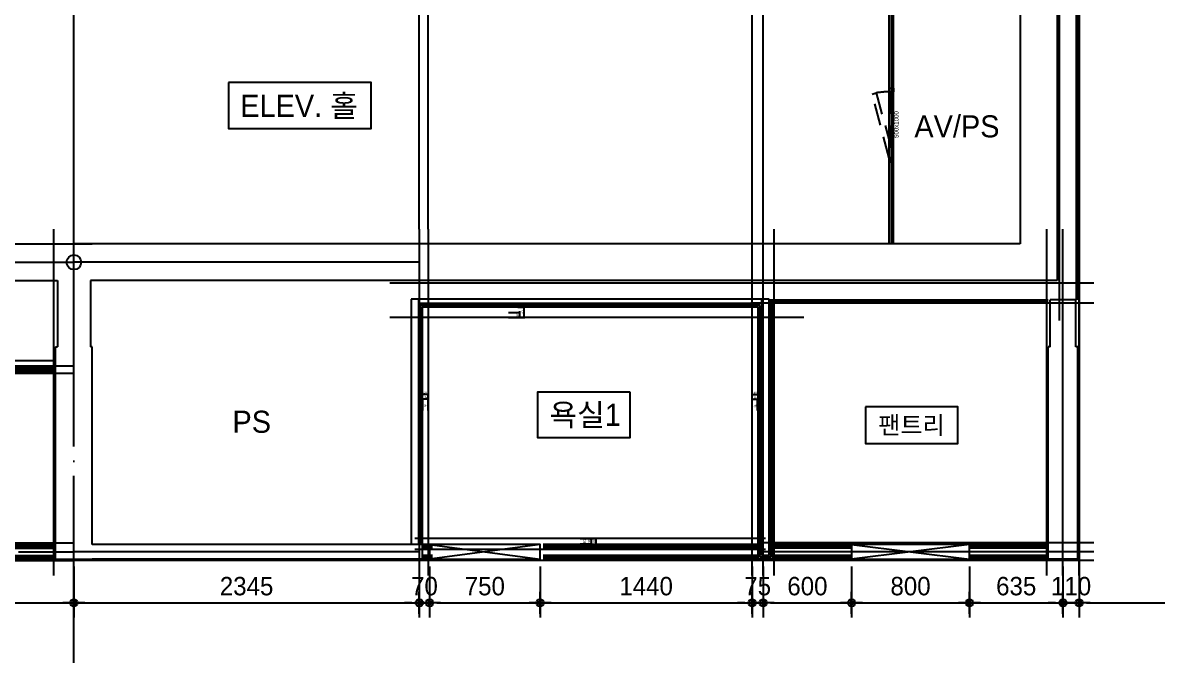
# Model space of a CAD drawing. Header units: millimetres. Extents: x 0 to 92204, y -190080 to 23760.
# Drawn here: x 18816 to 26519, y -176531 to -172238 of the extents above; entities that cross this region are included whole.
import ezdxf
from ezdxf.enums import TextEntityAlignment as Align

# ---------------------------------------------------------------- set-up
doc = ezdxf.new("R2010")
doc.units = ezdxf.units.MM
doc.header["$LTSCALE"] = 100
for name, pattern in [('AUDIT_D_220706163347-0', [0]), ('CEN', [62, 60, -1, 0, -1]), ('xr-101_102동-2F$0$HID', [2.3, 1.5, -0.8])]:
    doc.linetypes.add(name, pattern=pattern)
doc.layers.get('defpoints').update_dxf_attribs({"color": 139})
for name, color, linetype in [('A-STEEL', 4, 'Continuous'), ('AA-XXXX-DIMS', 7, 'Continuous'), ('AA-XXXX-TEXT#LEV', 3, 'Continuous'), ('CEN_CON', 1, 'CEN'), ('CEN_WALL', 12, 'CEN'), ('CONC', 2, 'Continuous'), ('DIM', 7, 'AUDIT_D_220706163347-0'), ('MC', 135, 'Continuous'), ('ROM', 7, 'AUDIT_D_220706163347-0'), ('WAL_DRY', 7, 'Continuous'), ('xr-101_102동-2F$0$AA-DWXM-DOOR(PS점검구)', 4, 'xr-101_102동-2F$0$HID'), ('실명', 3, 'AUDIT_D_220706163347-0'), ('실명박스', 7, 'AUDIT_D_220706163347-0'), ('창호-open', 4, 'Continuous')]:
    doc.layers.add(name, color=color, linetype=linetype)
for name, color, linetype, plot in [('AA-XXXX-MC', 153, 'AUDIT_D_220706163347-0', False), ('Defpoint', 135, 'Continuous', False), ('U-131B(확장)$0$MC', 135, 'Continuous', False), ('xr-101_102동-2F$0$DEFPOINT', 231, 'Continuous', False)]:
    doc.layers.add(name, color=color, linetype=linetype, plot=plot)
doc.styles.add('HAUD01', font='Dotum.ttf')
doc.styles.add('xr-101_102동-2F$0$HAUD01', font='Dotum.ttf')
doc.styles.add('돋움', font='Dotum.ttf')
doc.dimstyles.new('HAUD-100', dxfattribs={"dimscale": 100, "dimtxt": 3, "dimasz": 1, "dimexe": 0, "dimexo": 3, "dimgap": 1, "dimtad": 1, "dimdec": 0, "dimdsep": 46, "dimlunit": 6, "dimtxsty": 'HAUD01', "dimblk": 'DIMDOT', "dimcen": 2.5, "dimdle": 1.5, "dimclrd": 7, "dimclre": 7, "dimclrt": 3, "dimadec": 0, "dimazin": 0, "dimtfac": 1, "dimtdec": 0, "dimtix": 1, "dimtmove": 2, "dimatfit": 3, "dimfxl": 1, "dimtvp": 1, "dimtolj": 1, "dimtzin": 0, "dimarcsym": 0})
doc.dimstyles.new('내부100', dxfattribs={"dimscale": 50, "dimtxt": 2.5, "dimasz": 1, "dimexe": 2, "dimexo": 1, "dimgap": 1, "dimtad": 1, "dimdec": 0, "dimzin": 0, "dimdsep": 46, "dimtxsty": '돋움', "dimblk1": 'DIMDOT', "dimblk2": 'DIMDOT', "dimsah": 1, "dimcen": 0.09, "dimdle": 2, "dimclrd": 7, "dimclre": 7, "dimclrt": 3, "dimadec": 0, "dimazin": 0, "dimtfac": 1, "dimtdec": 0, "dimtix": 1, "dimtmove": 2, "dimatfit": 3, "dimldrblk": 'DIMDOT', "dimfxl": 1, "dimtolj": 1, "dimtzin": 0, "dimarcsym": 0})

# ---------------------------------------------------------------- blocks, each defined once
blk = doc.blocks.new('A$C38A1636F')
at = {"layer": 'xr-101_102동-2F$0$AA-DWXM-DOOR(PS점검구)'}
for p, q in [((225, 0), (-225, 0)), ((-225, -30), (225, -30))]:
    blk.add_line(p, q, dxfattribs=at)
for points in [[(-250, 0), (-225, 0), (-225, -30), (-250, -30)], [(250, 0), (225, 0), (225, -30), (250, -30)], [(-209.7, -146.5), (-217.4, -117.5), (217.2, -1), (225, -30)]]:
    blk.add_lwpolyline(points, close=True, dxfattribs=at)
blk.add_arc((385.2, -21.3), 610.2, 180.81816, 189.07051, dxfattribs=at)
at = {"layer": 'xr-101_102동-2F$0$DEFPOINT', "style": 'xr-101_102동-2F$0$HAUD01'}
blk.add_text('500x1000', height=30, rotation=180, dxfattribs=at).set_placement((-2.5, 18.6), align=Align.MIDDLE_CENTER)
blk = doc.blocks.new('CO-101-23F', base_point=(132164.9, -37223.7))
at = {"layer": 'A-STEEL'}
for p, q in [((143774.9, -37223.7), (143774.9, -35623.7)), ((143804.9, -37223.7), (143804.9, -35623.7))]:
    blk.add_line(p, q, dxfattribs=at)
at = {"layer": 'CEN_CON'}
blk.add_line((143789.9, -37223.7), (143789.9, -35498.7), dxfattribs=at)
at = {"layer": 'AA-XXXX-TEXT#LEV', "rotation": 270}
blk.add_blockref('A$C38A1636F', (143804.9, -36416.8), dxfattribs=at)
blk = doc.blocks.new('_Oblique')
at = {"color": 0, "linetype": 'ByBlock', "lineweight": -2}
blk.add_line((-0.5, -0.5), (0.5, 0.5), dxfattribs=at)
blk = doc.blocks.new('*D3975')
at = {"layer": 'Defpoint', "color": 7, "lineweight": -2, "transparency": 16777216}
for p, q in [((585.3, 1575), (661.5, 1575)), ((661.5, 1532.5), (661.5, 1582.5)), ((585.3, 1540), (661.5, 1540))]:
    blk.add_line(p, q, dxfattribs=at)
at = {"layer": 'defpoints', "color": 0, "transparency": 16777216}
for p in [(570.3, 1575), (661.5, 1575), (570.3, 1540)]:
    blk.add_point(p, dxfattribs=at)
at = {"layer": 'Defpoint', "color": 7, "lineweight": -2, "transparency": 16777216, "xscale": 5, "yscale": 5, "zscale": 5}
for p, rotation in [((661.5, 1575), 90), ((661.5, 1540), 270)]:
    blk.add_blockref('_Oblique', p, dxfattribs=dict(at, rotation=rotation))
at = {"layer": 'Defpoint', "color": 3, "transparency": 16777216, "insert": (649, 1557.5), "char_height": 15, "attachment_point": 5, "rotation": 90, "style": 'HAUD01'}
blk.add_mtext('\\A1;35', dxfattribs=at)
blk = doc.blocks.new('*D3976')
at = {"layer": 'Defpoint', "color": 7, "lineweight": -2, "transparency": 16777216}
for p, q in [((649.3, 1610), (692.3, 1610)), ((692.3, 1532.5), (692.3, 1617.5)), ((649.3, 1540), (692.3, 1540))]:
    blk.add_line(p, q, dxfattribs=at)
at = {"layer": 'defpoints', "color": 0, "transparency": 16777216}
for p in [(634.3, 1610), (692.3, 1610), (634.3, 1540)]:
    blk.add_point(p, dxfattribs=at)
at = {"layer": 'Defpoint', "color": 7, "lineweight": -2, "transparency": 16777216, "xscale": 5, "yscale": 5, "zscale": 5}
for p, rotation in [((692.3, 1610), 90), ((692.3, 1540), 270)]:
    blk.add_blockref('_Oblique', p, dxfattribs=dict(at, rotation=rotation))
at = {"layer": 'Defpoint', "color": 3, "transparency": 16777216, "insert": (679.8, 1575), "char_height": 15, "attachment_point": 5, "rotation": 90, "style": 'HAUD01'}
blk.add_mtext('\\A1;70', dxfattribs=at)
blk = doc.blocks.new('*D3977')
at = {"layer": 'Defpoint', "color": 7, "lineweight": -2, "transparency": 16777216}
for p, q in [((1135.5, 40), (1178.5, 40)), ((1178.5, 47.5), (1178.5, -7.5)), ((1135.5, 0), (1178.5, 0))]:
    blk.add_line(p, q, dxfattribs=at)
at = {"layer": 'defpoints', "color": 0, "transparency": 16777216}
for p in [(1120.5, 40), (1120.5, 0), (1178.5, 0)]:
    blk.add_point(p, dxfattribs=at)
at = {"layer": 'Defpoint', "color": 7, "lineweight": -2, "transparency": 16777216, "xscale": 5, "yscale": 5, "zscale": 5}
for p, rotation in [((1178.5, 40), 90), ((1178.5, 0), 270)]:
    blk.add_blockref('_Oblique', p, dxfattribs=dict(at, rotation=rotation))
at = {"layer": 'Defpoint', "color": 3, "transparency": 16777216, "insert": (1166, 20), "char_height": 15, "attachment_point": 5, "rotation": 90, "style": 'HAUD01'}
blk.add_mtext('\\A1;40', dxfattribs=at)
blk = doc.blocks.new('*D3978')
at = {"layer": 'Defpoint', "color": 7, "lineweight": -2, "transparency": 16777216}
for p, q in [((1071.5, 40), (1147.7, 40)), ((1071.5, 5), (1147.7, 5)), ((1147.7, 47.5), (1147.7, -2.5))]:
    blk.add_line(p, q, dxfattribs=at)
at = {"layer": 'defpoints', "color": 0, "transparency": 16777216}
for p in [(1056.5, 40), (1056.5, 5), (1147.7, 5)]:
    blk.add_point(p, dxfattribs=at)
at = {"layer": 'Defpoint', "color": 7, "lineweight": -2, "transparency": 16777216, "xscale": 5, "yscale": 5, "zscale": 5}
for p, rotation in [((1147.7, 40), 90), ((1147.7, 5), 270)]:
    blk.add_blockref('_Oblique', p, dxfattribs=dict(at, rotation=rotation))
at = {"layer": 'Defpoint', "color": 3, "transparency": 16777216, "insert": (1135.2, 22.5), "char_height": 15, "attachment_point": 5, "rotation": 90, "style": 'HAUD01'}
blk.add_mtext('\\A1;35', dxfattribs=at)
blk = doc.blocks.new('*D3979')
at = {"layer": 'Defpoint', "color": 7, "lineweight": -2, "transparency": 16777216}
for p, q in [((2232.5, 985.6), (2282.5, 985.6)), ((2240, 909.4), (2240, 985.6)), ((2275, 909.4), (2275, 985.6))]:
    blk.add_line(p, q, dxfattribs=at)
at = {"layer": 'defpoints', "color": 0, "transparency": 16777216}
for p in [(2275, 985.6), (2240, 894.4), (2275, 894.4)]:
    blk.add_point(p, dxfattribs=at)
at = {"layer": 'Defpoint', "color": 7, "lineweight": -2, "transparency": 16777216, "xscale": 5, "yscale": 5, "zscale": 5, "rotation": 180}
blk.add_blockref('_Oblique', (2240, 985.6), dxfattribs=at)
at = {"layer": 'Defpoint', "color": 7, "lineweight": -2, "transparency": 16777216, "xscale": 5, "yscale": 5, "zscale": 5}
blk.add_blockref('_Oblique', (2275, 985.6), dxfattribs=at)
at = {"layer": 'Defpoint', "color": 3, "transparency": 16777216, "insert": (2257.5, 998.2), "char_height": 15, "attachment_point": 5, "style": 'HAUD01'}
blk.add_mtext('\\A1;35', dxfattribs=at)
blk = doc.blocks.new('*D3980')
at = {"layer": 'Defpoint', "color": 7, "lineweight": -2, "transparency": 16777216}
for p, q in [((2232.5, 1016.5), (2287.5, 1016.5)), ((2240, 973.4), (2240, 1016.5)), ((2280, 973.4), (2280, 1016.5))]:
    blk.add_line(p, q, dxfattribs=at)
at = {"layer": 'defpoints', "color": 0, "transparency": 16777216}
for p in [(2280, 1016.5), (2240, 958.4), (2280, 958.4)]:
    blk.add_point(p, dxfattribs=at)
at = {"layer": 'Defpoint', "color": 7, "lineweight": -2, "transparency": 16777216, "xscale": 5, "yscale": 5, "zscale": 5, "rotation": 180}
blk.add_blockref('_Oblique', (2240, 1016.5), dxfattribs=at)
at = {"layer": 'Defpoint', "color": 7, "lineweight": -2, "transparency": 16777216, "xscale": 5, "yscale": 5, "zscale": 5}
blk.add_blockref('_Oblique', (2280, 1016.5), dxfattribs=at)
at = {"layer": 'Defpoint', "color": 3, "transparency": 16777216, "insert": (2260, 1029), "char_height": 15, "attachment_point": 5, "style": 'HAUD01'}
blk.add_mtext('\\A1;40', dxfattribs=at)
blk = doc.blocks.new('*D3981')
at = {"layer": 'Defpoint', "color": 7, "lineweight": -2, "transparency": 16777216}
for p, q in [((47.5, 985.6), (-2.5, 985.6)), ((5, 909.4), (5, 985.6)), ((40, 909.4), (40, 985.6))]:
    blk.add_line(p, q, dxfattribs=at)
at = {"layer": 'defpoints', "color": 0, "transparency": 16777216}
for p in [(5, 985.6), (5, 894.4), (40, 894.4)]:
    blk.add_point(p, dxfattribs=at)
at = {"layer": 'Defpoint', "color": 7, "lineweight": -2, "transparency": 16777216, "xscale": 5, "yscale": 5, "zscale": 5, "rotation": 180}
blk.add_blockref('_Oblique', (5, 985.6), dxfattribs=at)
at = {"layer": 'Defpoint', "color": 7, "lineweight": -2, "transparency": 16777216, "xscale": 5, "yscale": 5, "zscale": 5}
blk.add_blockref('_Oblique', (40, 985.6), dxfattribs=at)
at = {"layer": 'Defpoint', "color": 3, "transparency": 16777216, "insert": (22.5, 998.2), "char_height": 15, "attachment_point": 5, "style": 'HAUD01'}
blk.add_mtext('\\A1;35', dxfattribs=at)
blk = doc.blocks.new('*D3982')
at = {"layer": 'Defpoint', "color": 7, "lineweight": -2, "transparency": 16777216}
for p, q in [((47.5, 1016.5), (-7.5, 1016.5)), ((0, 973.4), (0, 1016.5)), ((40, 973.4), (40, 1016.5))]:
    blk.add_line(p, q, dxfattribs=at)
at = {"layer": 'defpoints', "color": 0, "transparency": 16777216}
for p in [(0, 1016.5), (0, 958.4), (40, 958.4)]:
    blk.add_point(p, dxfattribs=at)
at = {"layer": 'Defpoint', "color": 7, "lineweight": -2, "transparency": 16777216, "xscale": 5, "yscale": 5, "zscale": 5, "rotation": 180}
blk.add_blockref('_Oblique', (0, 1016.5), dxfattribs=at)
at = {"layer": 'Defpoint', "color": 7, "lineweight": -2, "transparency": 16777216, "xscale": 5, "yscale": 5, "zscale": 5}
blk.add_blockref('_Oblique', (40, 1016.5), dxfattribs=at)
at = {"layer": 'Defpoint', "color": 3, "transparency": 16777216, "insert": (20, 1029), "char_height": 15, "attachment_point": 5, "style": 'HAUD01'}
blk.add_mtext('\\A1;40', dxfattribs=at)
blk = doc.blocks.new('DIMDOT')
at = {"layer": 'AA-XXXX-DIMS'}
for p, q in [((-1.5, 0), (1.5, 0)), ((0, -1.5), (0, 1.5))]:
    blk.add_line(p, q, dxfattribs=at)
for radius in [0.5, 0.25]:
    blk.add_circle((0, 0), radius, dxfattribs=at)
blk = doc.blocks.new('*D1472')
at = {"layer": 'defpoints', "color": 0, "transparency": 16777216}
for p in [(16968.8, -175878.2), (19163.8, -175878.2), (19163.8, -176174.6)]:
    blk.add_point(p, dxfattribs=at)
at = {"layer": 'DIM', "color": 7, "lineweight": -2, "transparency": 16777216}
for p, q in [((16968.8, -175928.2), (16968.8, -176274.6)), ((19163.8, -175928.2), (19163.8, -176274.6)), ((17018.8, -176174.6), (19113.8, -176174.6))]:
    blk.add_line(p, q, dxfattribs=at)
at = {"layer": 'DIM', "color": 7, "lineweight": -2, "transparency": 16777216, "xscale": 50, "yscale": 50, "zscale": 50, "rotation": 180}
blk.add_blockref('DIMDOT', (16968.8, -176174.6), dxfattribs=at)
at = {"layer": 'DIM', "color": 7, "lineweight": -2, "transparency": 16777216, "xscale": 50, "yscale": 50, "zscale": 50}
blk.add_blockref('DIMDOT', (19163.8, -176174.6), dxfattribs=at)
at = {"layer": 'DIM', "color": 3, "transparency": 16777216, "insert": (18066.3, -176062), "char_height": 125, "attachment_point": 5, "style": '돋움'}
blk.add_mtext('\\A1;2195', dxfattribs=at)
blk = doc.blocks.new('*D1473')
at = {"layer": 'defpoints', "color": 0, "transparency": 16777216}
for p in [(19163.8, -175878.2), (21508.8, -175878.2), (21508.8, -176174.6)]:
    blk.add_point(p, dxfattribs=at)
at = {"layer": 'DIM', "color": 7, "lineweight": -2, "transparency": 16777216}
for p, q in [((19163.8, -175928.2), (19163.8, -176274.6)), ((21508.8, -175928.2), (21508.8, -176274.6)), ((19213.8, -176174.6), (21458.8, -176174.6))]:
    blk.add_line(p, q, dxfattribs=at)
at = {"layer": 'DIM', "color": 7, "lineweight": -2, "transparency": 16777216, "xscale": 50, "yscale": 50, "zscale": 50, "rotation": 180}
blk.add_blockref('DIMDOT', (19163.8, -176174.6), dxfattribs=at)
at = {"layer": 'DIM', "color": 7, "lineweight": -2, "transparency": 16777216, "xscale": 50, "yscale": 50, "zscale": 50}
blk.add_blockref('DIMDOT', (21508.8, -176174.6), dxfattribs=at)
at = {"layer": 'DIM', "color": 3, "transparency": 16777216, "insert": (20336.3, -176062), "char_height": 125, "attachment_point": 5, "style": '돋움'}
blk.add_mtext('\\A1;2345', dxfattribs=at)
blk = doc.blocks.new('*D1474')
at = {"layer": 'defpoints', "color": 0, "transparency": 16777216}
for p in [(21508.8, -175878.2), (21578.8, -175878.2), (21578.8, -176174.6)]:
    blk.add_point(p, dxfattribs=at)
at = {"layer": 'DIM', "color": 7, "lineweight": -2, "transparency": 16777216}
for p, q in [((21508.8, -175928.2), (21508.8, -176274.6)), ((21578.8, -175928.2), (21578.8, -176274.6)), ((21458.8, -176174.6), (21408.8, -176174.6)), ((21508.8, -176174.6), (21578.8, -176174.6)), ((21628.8, -176174.6), (21678.8, -176174.6))]:
    blk.add_line(p, q, dxfattribs=at)
at = {"layer": 'DIM', "color": 7, "lineweight": -2, "transparency": 16777216, "xscale": 50, "yscale": 50, "zscale": 50}
blk.add_blockref('DIMDOT', (21508.8, -176174.6), dxfattribs=at)
at = {"layer": 'DIM', "color": 7, "lineweight": -2, "transparency": 16777216, "xscale": 50, "yscale": 50, "zscale": 50, "rotation": 180}
blk.add_blockref('DIMDOT', (21578.8, -176174.6), dxfattribs=at)
at = {"layer": 'DIM', "color": 3, "transparency": 16777216, "insert": (21543.8, -176062), "char_height": 125, "attachment_point": 5, "style": '돋움'}
blk.add_mtext('\\A1;70', dxfattribs=at)
blk = doc.blocks.new('*D1475')
at = {"layer": 'defpoints', "color": 0, "transparency": 16777216}
for p in [(21578.8, -175878.2), (22328.8, -175878.2), (22328.8, -176174.6)]:
    blk.add_point(p, dxfattribs=at)
at = {"layer": 'DIM', "color": 7, "lineweight": -2, "transparency": 16777216}
for p, q in [((21578.8, -175928.2), (21578.8, -176274.6)), ((22328.8, -175928.2), (22328.8, -176274.6)), ((21628.8, -176174.6), (22278.8, -176174.6))]:
    blk.add_line(p, q, dxfattribs=at)
at = {"layer": 'DIM', "color": 7, "lineweight": -2, "transparency": 16777216, "xscale": 50, "yscale": 50, "zscale": 50, "rotation": 180}
blk.add_blockref('DIMDOT', (21578.8, -176174.6), dxfattribs=at)
at = {"layer": 'DIM', "color": 7, "lineweight": -2, "transparency": 16777216, "xscale": 50, "yscale": 50, "zscale": 50}
blk.add_blockref('DIMDOT', (22328.8, -176174.6), dxfattribs=at)
at = {"layer": 'DIM', "color": 3, "transparency": 16777216, "insert": (21953.8, -176062), "char_height": 125, "attachment_point": 5, "style": '돋움'}
blk.add_mtext('\\A1;750', dxfattribs=at)
blk = doc.blocks.new('*D1476')
at = {"layer": 'defpoints', "color": 0, "transparency": 16777216}
for p in [(22328.8, -175878.2), (23768.8, -175878.2), (23768.8, -176174.6)]:
    blk.add_point(p, dxfattribs=at)
at = {"layer": 'DIM', "color": 7, "lineweight": -2, "transparency": 16777216}
for p, q in [((22328.8, -175928.2), (22328.8, -176274.6)), ((23768.8, -175928.2), (23768.8, -176274.6)), ((22378.8, -176174.6), (23718.8, -176174.6))]:
    blk.add_line(p, q, dxfattribs=at)
at = {"layer": 'DIM', "color": 7, "lineweight": -2, "transparency": 16777216, "xscale": 50, "yscale": 50, "zscale": 50, "rotation": 180}
blk.add_blockref('DIMDOT', (22328.8, -176174.6), dxfattribs=at)
at = {"layer": 'DIM', "color": 7, "lineweight": -2, "transparency": 16777216, "xscale": 50, "yscale": 50, "zscale": 50}
blk.add_blockref('DIMDOT', (23768.8, -176174.6), dxfattribs=at)
at = {"layer": 'DIM', "color": 3, "transparency": 16777216, "insert": (23048.8, -176062), "char_height": 125, "attachment_point": 5, "style": '돋움'}
blk.add_mtext('\\A1;1440', dxfattribs=at)
blk = doc.blocks.new('*D1477')
at = {"layer": 'defpoints', "color": 0, "transparency": 16777216}
for p in [(23768.8, -175878.2), (23843.8, -175878.2), (23843.8, -176174.6)]:
    blk.add_point(p, dxfattribs=at)
at = {"layer": 'DIM', "color": 7, "lineweight": -2, "transparency": 16777216}
for p, q in [((23768.8, -175928.2), (23768.8, -176274.6)), ((23843.8, -175928.2), (23843.8, -176274.6)), ((23718.8, -176174.6), (23668.8, -176174.6)), ((23768.8, -176174.6), (23843.8, -176174.6)), ((23893.8, -176174.6), (23943.8, -176174.6))]:
    blk.add_line(p, q, dxfattribs=at)
at = {"layer": 'DIM', "color": 7, "lineweight": -2, "transparency": 16777216, "xscale": 50, "yscale": 50, "zscale": 50}
blk.add_blockref('DIMDOT', (23768.8, -176174.6), dxfattribs=at)
at = {"layer": 'DIM', "color": 7, "lineweight": -2, "transparency": 16777216, "xscale": 50, "yscale": 50, "zscale": 50, "rotation": 180}
blk.add_blockref('DIMDOT', (23843.8, -176174.6), dxfattribs=at)
at = {"layer": 'DIM', "color": 3, "transparency": 16777216, "insert": (23806.3, -176062), "char_height": 125, "attachment_point": 5, "style": '돋움'}
blk.add_mtext('\\A1;75', dxfattribs=at)
blk = doc.blocks.new('*D1478')
at = {"layer": 'defpoints', "color": 0, "transparency": 16777216}
for p in [(23843.8, -175878.2), (24443.8, -175878.2), (24443.8, -176174.6)]:
    blk.add_point(p, dxfattribs=at)
at = {"layer": 'DIM', "color": 7, "lineweight": -2, "transparency": 16777216}
for p, q in [((23843.8, -175928.2), (23843.8, -176274.6)), ((24443.8, -175928.2), (24443.8, -176274.6)), ((23893.8, -176174.6), (24393.8, -176174.6))]:
    blk.add_line(p, q, dxfattribs=at)
at = {"layer": 'DIM', "color": 7, "lineweight": -2, "transparency": 16777216, "xscale": 50, "yscale": 50, "zscale": 50, "rotation": 180}
blk.add_blockref('DIMDOT', (23843.8, -176174.6), dxfattribs=at)
at = {"layer": 'DIM', "color": 7, "lineweight": -2, "transparency": 16777216, "xscale": 50, "yscale": 50, "zscale": 50}
blk.add_blockref('DIMDOT', (24443.8, -176174.6), dxfattribs=at)
at = {"layer": 'DIM', "color": 3, "transparency": 16777216, "insert": (24143.8, -176062), "char_height": 125, "attachment_point": 5, "style": '돋움'}
blk.add_mtext('\\A1;600', dxfattribs=at)
blk = doc.blocks.new('*D1479')
at = {"layer": 'defpoints', "color": 0, "transparency": 16777216}
for p in [(24443.8, -175878.2), (25243.8, -175878.2), (25243.8, -176174.6)]:
    blk.add_point(p, dxfattribs=at)
at = {"layer": 'DIM', "color": 7, "lineweight": -2, "transparency": 16777216}
for p, q in [((24443.8, -175928.2), (24443.8, -176274.6)), ((25243.8, -175928.2), (25243.8, -176274.6)), ((24493.8, -176174.6), (25193.8, -176174.6))]:
    blk.add_line(p, q, dxfattribs=at)
at = {"layer": 'DIM', "color": 7, "lineweight": -2, "transparency": 16777216, "xscale": 50, "yscale": 50, "zscale": 50, "rotation": 180}
blk.add_blockref('DIMDOT', (24443.8, -176174.6), dxfattribs=at)
at = {"layer": 'DIM', "color": 7, "lineweight": -2, "transparency": 16777216, "xscale": 50, "yscale": 50, "zscale": 50}
blk.add_blockref('DIMDOT', (25243.8, -176174.6), dxfattribs=at)
at = {"layer": 'DIM', "color": 3, "transparency": 16777216, "insert": (24843.8, -176062), "char_height": 125, "attachment_point": 5, "style": '돋움'}
blk.add_mtext('\\A1;800', dxfattribs=at)
blk = doc.blocks.new('*D1480')
at = {"layer": 'defpoints', "color": 0, "transparency": 16777216}
for p in [(25243.8, -175878.2), (25878.8, -175878.2), (25878.8, -176174.6)]:
    blk.add_point(p, dxfattribs=at)
at = {"layer": 'DIM', "color": 7, "lineweight": -2, "transparency": 16777216}
for p, q in [((25243.8, -175928.2), (25243.8, -176274.6)), ((25878.8, -175928.2), (25878.8, -176274.6)), ((25293.8, -176174.6), (25828.8, -176174.6))]:
    blk.add_line(p, q, dxfattribs=at)
at = {"layer": 'DIM', "color": 7, "lineweight": -2, "transparency": 16777216, "xscale": 50, "yscale": 50, "zscale": 50, "rotation": 180}
blk.add_blockref('DIMDOT', (25243.8, -176174.6), dxfattribs=at)
at = {"layer": 'DIM', "color": 7, "lineweight": -2, "transparency": 16777216, "xscale": 50, "yscale": 50, "zscale": 50}
blk.add_blockref('DIMDOT', (25878.8, -176174.6), dxfattribs=at)
at = {"layer": 'DIM', "color": 3, "transparency": 16777216, "insert": (25561.3, -176062), "char_height": 125, "attachment_point": 5, "style": '돋움'}
blk.add_mtext('\\A1;635', dxfattribs=at)
blk = doc.blocks.new('*D1481')
at = {"layer": 'defpoints', "color": 0, "transparency": 16777216}
for p in [(25878.8, -175878.2), (25988.8, -175878.2), (25988.8, -176174.6)]:
    blk.add_point(p, dxfattribs=at)
at = {"layer": 'DIM', "color": 7, "lineweight": -2, "transparency": 16777216}
for p, q in [((25878.8, -175928.2), (25878.8, -176274.6)), ((25988.8, -175928.2), (25988.8, -176274.6)), ((25828.8, -176174.6), (25778.8, -176174.6)), ((25878.8, -176174.6), (25988.8, -176174.6)), ((26038.8, -176174.6), (26088.8, -176174.6))]:
    blk.add_line(p, q, dxfattribs=at)
at = {"layer": 'DIM', "color": 7, "lineweight": -2, "transparency": 16777216, "xscale": 50, "yscale": 50, "zscale": 50}
blk.add_blockref('DIMDOT', (25878.8, -176174.6), dxfattribs=at)
at = {"layer": 'DIM', "color": 7, "lineweight": -2, "transparency": 16777216, "xscale": 50, "yscale": 50, "zscale": 50, "rotation": 180}
blk.add_blockref('DIMDOT', (25988.8, -176174.6), dxfattribs=at)
at = {"layer": 'DIM', "color": 3, "transparency": 16777216, "insert": (25933.8, -176062), "char_height": 125, "attachment_point": 5, "style": '돋움'}
blk.add_mtext('\\A1;110', dxfattribs=at)
blk = doc.blocks.new('*D1482')
at = {"layer": 'defpoints', "color": 0, "transparency": 16777216}
for p in [(25988.8, -175878.2), (28343.8, -175878.2), (28343.8, -176174.6)]:
    blk.add_point(p, dxfattribs=at)
at = {"layer": 'DIM', "color": 7, "lineweight": -2, "transparency": 16777216}
for p, q in [((25988.8, -175928.2), (25988.8, -176274.6)), ((28343.8, -175928.2), (28343.8, -176274.6)), ((26038.8, -176174.6), (28293.8, -176174.6))]:
    blk.add_line(p, q, dxfattribs=at)
at = {"layer": 'DIM', "color": 7, "lineweight": -2, "transparency": 16777216, "xscale": 50, "yscale": 50, "zscale": 50, "rotation": 180}
blk.add_blockref('DIMDOT', (25988.8, -176174.6), dxfattribs=at)
at = {"layer": 'DIM', "color": 7, "lineweight": -2, "transparency": 16777216, "xscale": 50, "yscale": 50, "zscale": 50}
blk.add_blockref('DIMDOT', (28343.8, -176174.6), dxfattribs=at)
at = {"layer": 'DIM', "color": 3, "transparency": 16777216, "insert": (27166.3, -176062), "char_height": 125, "attachment_point": 5, "style": '돋움'}
blk.add_mtext('\\A1;2355', dxfattribs=at)
blk = doc.blocks.new('A$C747e36c8')
at = {"layer": 'Defpoint'}
for p, q in [((2280, 1610), (0, 1610)), ((0, 1610), (0, 0)), ((2280, 1610), (2280, 0)), ((0, 0), (70, 0)), ((820, 0), (2280, 0))]:
    blk.add_line(p, q, dxfattribs=at)
at = {"layer": 'Defpoint', "style": 'HAUD01', "width": 0.8}
for p in [(-3.42894, 931.22561), (2249.95269, 931.22561)]:
    blk.add_text('경량', height=15, dxfattribs=at).set_placement(p)
blk.add_text('경량', height=15, rotation=270, dxfattribs=at).set_placement((1093.25867, 38.04311))
at = {"layer": 'Defpoint'}
for base, p1, p2, angle, picture, middle in [((661.51234, 1575), (570.2876, 1540), (570.2876, 1575), 90, '*D3975', (649.00216, 1557.5)), ((692.31821, 1610), (634.31107, 1540), (634.31107, 1610), 90, '*D3976', (679.80803, 1575)), ((0, 1016.45181), (40, 958.44467), (0, 958.44467), 180, '*D3982', (20, 1028.96199)), ((5, 985.64594), (40, 894.4212), (5, 894.4212), 180, '*D3981', (22.5, 998.15612)), ((1147.67899, 5), (1056.45425, 40), (1056.45425, 5), 270, '*D3978', (1135.16882, 22.5)), ((1178.48486, 0), (1120.47772, 40), (1120.47772, 0), 270, '*D3977', (1165.97469, 20))]:
    dim = blk.add_linear_dim(base=base, p1=p1, p2=p2, angle=angle, dimstyle='HAUD-100', override={"dimscale": 5, "dimdec": 4, "dimblk1": 'Oblique', "dimblk2": 'Oblique', "dimsah": 1}, dxfattribs=at)
    dim.commit()
    dim.dimension.update_dxf_attribs({"geometry": picture, "text_midpoint": middle})
for base, p1, p2, picture, middle in [((2280, 1016.45181), (2240, 958.44467), (2280, 958.44467), '*D3980', (2260, 1028.96199)), ((2275, 985.64594), (2240, 894.4212), (2275, 894.4212), '*D3979', (2257.5, 998.15612))]:
    dim = blk.add_linear_dim(base=base, p1=p1, p2=p2, dimstyle='HAUD-100', override={"dimscale": 5, "dimdec": 4, "dimblk1": 'Oblique', "dimblk2": 'Oblique', "dimsah": 1}, dxfattribs=at)
    dim.commit()
    dim.dimension.update_dxf_attribs({"geometry": picture, "text_midpoint": middle})
blk = doc.blocks.new('U-131B(기본)', base_point=(-85340.5, -187585.7))
at = {"layer": 'CEN_CON'}
for p, q in [((-64020.5, -175555.7), (-64020.5, -180831)), ((-70710.5, -187885.7), (-70710.5, -180210.7)), ((-63995.5, -182560.7), (-63995.5, -180210.7)), ((-73065.5, -180435.7), (-70710.5, -180435.7)), ((-68365.5, -180435.7), (-70710.5, -180435.7)), ((-68565.5, -180575.7), (-63785.5, -180575.7)), ((-70710.5, -187885.7), (-70710.5, -180710.7))]:
    blk.add_line(p, q, dxfattribs=at)
at = {"layer": 'CEN_WALL'}
for p, q in [((-68365.5, -180210.7), (-68365.5, -182560.7)), ((-66030.5, -182560.7), (-66030.5, -180210.7)), ((-70710.5, -181140.7), (-73065.5, -181140.7)), ((-77285.5, -182400.7), (-70710.5, -182400.7)), ((-68365.5, -182400.7), (-70710.5, -182400.7)), ((-66015.5, -182385.7), (-68395.5, -182385.7)), ((-63785.5, -182400.7), (-66030.5, -182400.7))]:
    blk.add_line(p, q, dxfattribs=at)
at = {"layer": 'CONC'}
for p, q in [((-64285.5, -175610.7), (-64285.5, -180310.7)), ((-64035.5, -176585.7), (-64035.5, -180560.7)), ((-73045.5, -180310.7), (-70585.5, -180310.7)), ((-64285.5, -180310.7), (-70710.5, -180310.7)), ((-72905.5, -180560.7), (-70822.5, -180560.7)), ((-70822.5, -180560.7), (-70822.5, -181010.7)), ((-64035.5, -180560.7), (-70598.5, -180560.7)), ((-70598.5, -180560.7), (-70598.5, -181010.7)), ((-64082.5, -181010.7), (-64082.5, -180690.7)), ((-63908.5, -180690.7), (-64082.5, -180690.7)), ((-63908.5, -181010.7), (-63908.5, -180690.7)), ((-70835.5, -182450.7), (-70835.5, -181010.7)), ((-70835.5, -181010.7), (-70822.5, -181010.7)), ((-70585.5, -181010.7), (-70598.5, -181010.7)), ((-70585.5, -182350.7), (-70585.5, -181010.7)), ((-64095.5, -182450.7), (-64095.5, -181010.7)), ((-64082.5, -181010.7), (-64095.5, -181010.7)), ((-63895.5, -181010.7), (-63908.5, -181010.7)), ((-63895.5, -182450.7), (-63895.5, -181010.7)), ((-68345.5, -182350.7), (-70585.5, -182350.7)), ((-68345.5, -182350.7), (-68345.5, -182450.7)), ((-70835.5, -182450.7), (-70635.5, -182450.7)), ((-70710.5, -182450.7), (-70585.5, -182450.7)), ((-68345.5, -182450.7), (-70585.5, -182450.7)), ((-63895.5, -182450.7), (-64095.5, -182450.7))]:
    blk.add_line(p, q, dxfattribs=at)
at = {"layer": 'Defpoint'}
blk.add_circle((-70710.5, -180435.7), 50, dxfattribs=at)
at = {"layer": 'MC'}
for p, q in [((-63885.5, -175555.7), (-63885.5, -182560.7)), ((-70845.5, -182560.7), (-70845.5, -180210.7)), ((-68305.5, -180210.7), (-68305.5, -182560.7)), ((-66105.5, -182560.7), (-66105.5, -180210.7)), ((-65955.5, -182560.7), (-65955.5, -180210.7)), ((-64105.5, -182560.7), (-64105.5, -180210.7)), ((-63885.5, -182560.7), (-63885.5, -180210.7)), ((-66115.5, -180710.7), (-63785.5, -180710.7)), ((-65755.5, -180810.7), (-68565.5, -180810.7)), ((-70710.5, -181190.7), (-73065.5, -181190.7)), ((-66015.5, -182310.7), (-68395.5, -182310.7)), ((-77285.5, -182340.7), (-70710.5, -182340.7)), ((-63785.5, -182340.7), (-66030.5, -182340.7)), ((-77285.5, -182460.7), (-70710.5, -182460.7)), ((-63785.5, -182460.7), (-70710.5, -182460.7))]:
    blk.add_line(p, q, dxfattribs=at)
at = {"layer": 'U-131B(확장)$0$MC'}
blk.add_line((-66105.5, -182560.7), (-66105.5, -180210.7), dxfattribs=at)
at = {"layer": 'WAL_DRY'}
for p, q in [((-63905.5, -176755.7), (-63905.5, -180690.7)), ((-63895.5, -176765.7), (-63895.5, -180690.7)), ((-68420.5, -180685.7), (-68420.5, -182350.7)), ((-68370.5, -180685.7), (-68420.5, -180685.7)), ((-68370.5, -180685.7), (-68370.5, -182350.7)), ((-66040.5, -180685.7), (-68370.5, -180685.7)), ((-66040.5, -182425.7), (-66040.5, -180685.7)), ((-65990.5, -180685.7), (-66040.5, -180685.7)), ((-65990.5, -182425.7), (-65990.5, -180685.7)), ((-65990.5, -180690.7), (-64095.5, -180690.7)), ((-65990.5, -180700.7), (-64095.5, -180700.7)), ((-65978, -182438.2), (-65978, -180700.7)), ((-65965.5, -182450.7), (-65965.5, -180700.7)), ((-66040.5, -180715.7), (-68370.5, -180715.7)), ((-68358, -180728.2), (-68358, -182350.7)), ((-66053, -180728.2), (-68358, -180728.2)), ((-68345.5, -180740.7), (-68345.5, -182350.7)), ((-66065.5, -180740.7), (-68345.5, -180740.7)), ((-66065.5, -182450.7), (-66065.5, -180740.7)), ((-66053, -182438.2), (-66053, -180728.2)), ((-70835.5, -181168.2), (-72943, -181168.2)), ((-70835.5, -181155.7), (-72930.5, -181155.7)), ((-70835.5, -181105.7), (-72880.5, -181105.7)), ((-70835.5, -181180.7), (-72955.5, -181180.7)), ((-72855.5, -182350.7), (-70835.5, -182350.7)), ((-72855.5, -182363.2), (-70835.5, -182363.2)), ((-72855.5, -182375.7), (-70835.5, -182375.7)), ((-68275.5, -182350.7), (-68345.5, -182350.7)), ((-68275.5, -182363.2), (-68345.5, -182363.2)), ((-68275.5, -182375.7), (-68345.5, -182375.7)), ((-66065.5, -182350.7), (-67525.5, -182350.7)), ((-66065.5, -182363.2), (-67525.5, -182363.2)), ((-66065.5, -182375.7), (-67525.5, -182375.7)), ((-65430.5, -182350.7), (-65965.5, -182350.7)), ((-65430.5, -182363.2), (-65965.5, -182363.2)), ((-65430.5, -182375.7), (-65965.5, -182375.7)), ((-64095.5, -182350.7), (-64630.5, -182350.7)), ((-64095.5, -182363.2), (-64630.5, -182363.2)), ((-64095.5, -182375.7), (-64630.5, -182375.7)), ((-72855.5, -182425.7), (-70835.5, -182425.7)), ((-72855.5, -182438.2), (-70835.5, -182438.2)), ((-72855.5, -182450.7), (-70835.5, -182450.7)), ((-68275.5, -182425.7), (-68345.5, -182425.7)), ((-68275.5, -182438.2), (-68345.5, -182438.2)), ((-68295.5, -182450.7), (-68345.5, -182450.7)), ((-66065.5, -182425.7), (-67525.5, -182425.7)), ((-66065.5, -182438.2), (-67525.5, -182438.2)), ((-66065.5, -182450.7), (-67525.5, -182450.7)), ((-65965.5, -182450.7), (-66065.5, -182450.7)), ((-65978, -182438.2), (-66053, -182438.2)), ((-65990.5, -182425.7), (-66040.5, -182425.7)), ((-65430.5, -182425.7), (-65965.5, -182425.7)), ((-65430.5, -182438.2), (-65965.5, -182438.2)), ((-65430.5, -182450.7), (-65965.5, -182450.7)), ((-64095.5, -182425.7), (-64630.5, -182425.7)), ((-64095.5, -182438.2), (-64630.5, -182438.2)), ((-64095.5, -182450.7), (-64630.5, -182450.7))]:
    blk.add_line(p, q, dxfattribs=at)
blk.add_blockref('A$C747e36c8', (-68345.5, -182350.7))

msp = doc.modelspace()

# ---------------------------------------------------------------- linework, layer by layer
at = {"layer": 'AA-XXXX-MC'}
for p, q in [((21568.8, -173638.2), (21568.8, -168588.2)), ((23768.8, -173638.2), (23768.8, -168588.2))]:
    msp.add_line(p, q, dxfattribs=at)
at = {"layer": 'CEN_CON'}
for p, q in [((19163.8, -173738.2), (19163.8, -168588.2)), ((21508.8, -173638.2), (21508.8, -168588.2)), ((23843.8, -173638.2), (23843.8, -168588.2))]:
    msp.add_line(p, q, dxfattribs=at)
at = {"layer": '실명박스'}
for points in [[(20213.4, -172643.9), (20213.4, -172956.4), (21182.5, -172956.4), (21182.5, -172643.9)], [(22938.8, -174742.5), (22938.8, -175055), (22313.8, -175055), (22313.8, -174742.5)], [(24538.8, -174844.3), (24538.8, -175094.3), (25164.1, -175094.3), (25164.1, -174844.3)]]:
    msp.add_lwpolyline(points, close=True, dxfattribs=at)
at = {"layer": '창호-open'}
for p, q in [((22328.8, -175778.2), (21578.8, -175878.2)), ((21578.8, -175778.2), (22328.8, -175878.2)), ((25243.8, -175778.2), (24443.8, -175878.2)), ((24443.8, -175778.2), (25243.8, -175878.2))]:
    msp.add_line(p, q, dxfattribs=at)
for points in [[(21578.8, -175878.2), (22328.8, -175878.2), (22328.8, -175778.2), (21578.8, -175778.2)], [(24443.8, -175878.2), (25243.8, -175878.2), (25243.8, -175778.2), (24443.8, -175778.2)]]:
    msp.add_lwpolyline(points, close=True, dxfattribs=at)

# ---------------------------------------------------------------- block references
for name, p in [('CO-101-23F', (13088.8, -173738.2)), ('U-131B(기본)', (4533.8, -181013.2))]:
    msp.add_blockref(name, p)

# ---------------------------------------------------------------- texts
at = {"layer": 'ROM', "color": 3, "style": 'HAUD01'}
for s, p in [('AV/PS', (25158.8, -172938.2)), ('PS', (20371.3, -174945.7))]:
    msp.add_text(s, height=150, dxfattribs=at).set_placement(p, align=Align.MIDDLE)
at = {"layer": '실명', "style": 'HAUD01'}
for s, height, p in [('ELEV. 홀', 150, (20692.5, -172797.9)), ('욕실1', 150, (22634.5, -174896.9)), ('팬트리', 120, (24850.4, -174967.5))]:
    msp.add_text(s, height=height, dxfattribs=at).set_placement(p, align=Align.MIDDLE)

# ---------------------------------------------------------------- dimensions: what is measured, and where the dimension line sits
at = {"layer": 'DIM'}
for base, p1, p2, picture, middle in [((19163.8, -176174.6), (16968.8, -175878.2), (19163.8, -175878.2), '*D1472', (18066.3, -176062)), ((21508.8, -176174.6), (19163.8, -175878.2), (21508.8, -175878.2), '*D1473', (20336.3, -176062)), ((21578.8, -176174.6), (21508.8, -175878.2), (21578.8, -175878.2), '*D1474', (21543.8, -176062)), ((22328.8, -176174.6), (21578.8, -175878.2), (22328.8, -175878.2), '*D1475', (21953.8, -176062)), ((23768.8, -176174.6), (22328.8, -175878.2), (23768.8, -175878.2), '*D1476', (23048.8, -176062)), ((23843.8, -176174.6), (23768.8, -175878.2), (23843.8, -175878.2), '*D1477', (23806.3, -176062)), ((24443.8, -176174.6), (23843.8, -175878.2), (24443.8, -175878.2), '*D1478', (24143.8, -176062)), ((25243.8, -176174.6), (24443.8, -175878.2), (25243.8, -175878.2), '*D1479', (24843.8, -176062)), ((25878.8, -176174.6), (25243.8, -175878.2), (25878.8, -175878.2), '*D1480', (25561.3, -176062)), ((25988.8, -176174.6), (25878.8, -175878.2), (25988.8, -175878.2), '*D1481', (25933.8, -176062)), ((28343.8, -176174.6), (25988.8, -175878.2), (28343.8, -175878.2), '*D1482', (27166.3, -176062))]:
    dim = msp.add_linear_dim(base=base, p1=p1, p2=p2, angle=180, dimstyle='내부100', override={"dimscale": 50}, dxfattribs=at)
    dim.commit()
    dim.dimension.update_dxf_attribs({"geometry": picture, "text_midpoint": middle})

doc.saveas('drawing.dxf')
